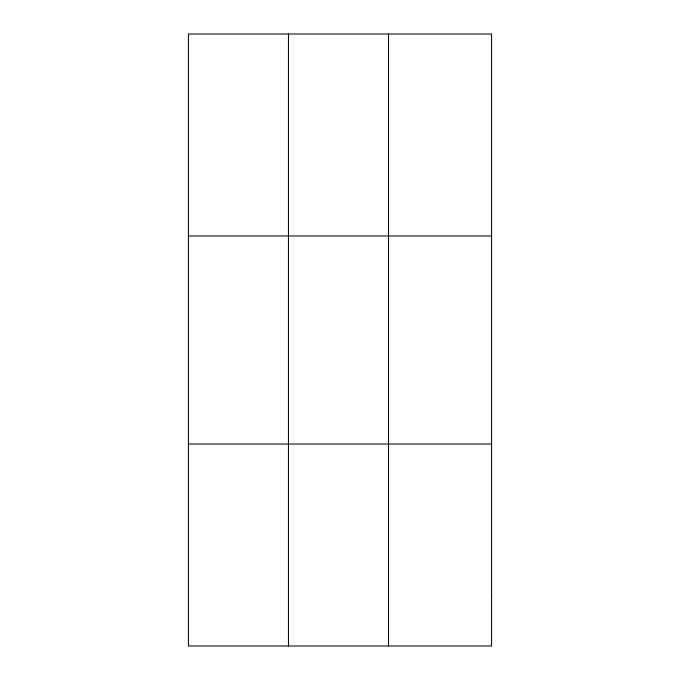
<?xml version="1.0" encoding="UTF-8"?>
<svg xmlns="http://www.w3.org/2000/svg" width="680" height="680" viewBox="0 0 680 680"><rect width="100%" height="100%" fill="white"/><g stroke="black" fill="none" stroke-linecap="round" stroke-linejoin="round"><path stroke-width="1.02" d="M288.456 646L288.456 34M388.51 646L388.51 34M188.411 235.96L491.589 235.96M188.411 444.04L491.589 444.04M491.589 595.51L491.589 646L188.411 646L188.411 34L491.589 34L491.589 595.51"/></g></svg>
